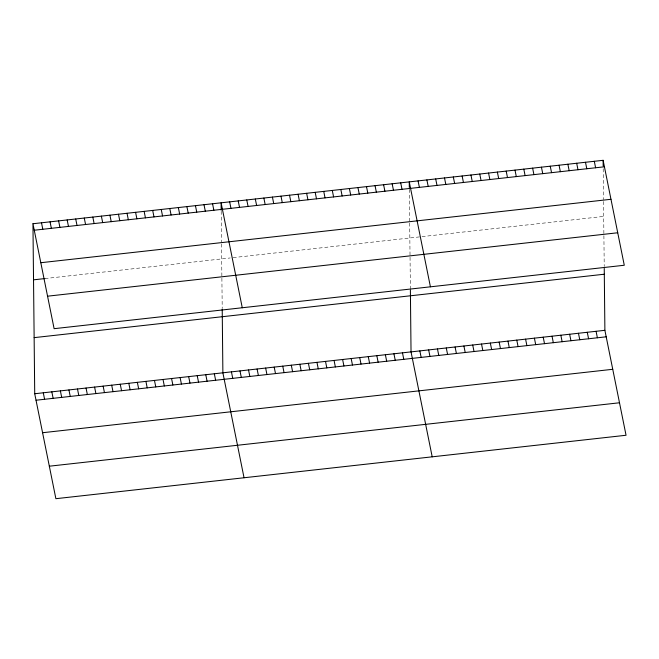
<?xml version="1.0" encoding="UTF-8"?>
<svg xmlns="http://www.w3.org/2000/svg" width="659" height="659" viewBox="0 0 659 659"><rect width="100%" height="100%" fill="white"/><g stroke="black" fill="none" stroke-linecap="round" stroke-linejoin="round"><path stroke-width="0.49" stroke-dasharray="3.29 2.47" d="M44.936 278.568L230.246 257.957M233.097 257.636L603.702 216.416M603.199 168.72L603.52 199.578M603.545 201.448L603.883 233.756M603.899 235.683L604.221 266.508M409.338 189.355L409.667 221.144M409.684 223.014L410.022 255.321M410.046 257.241L410.376 289.037M221.193 211.218L221.515 242.075M221.531 243.945L221.869 276.245M221.894 278.172L222.207 308.041"/><path stroke-width="0.99" d="M32.95 223.739L603.117 160.31L624.279 265.256L54.112 328.684L32.95 223.739L34.721 393.744L55.883 498.69L626.05 435.261L604.888 330.316L604.245 268.435M34.26 230.222L604.418 166.793M40.809 262.719L610.975 199.29M33.535 279.836L44.936 278.568M47.563 296.188L617.722 232.767M34.136 337.639L604.303 274.218M34.721 393.744L604.888 330.316M36.031 400.235L606.198 336.807M42.588 432.724L612.746 369.295M49.334 466.201L619.501 402.773M594.303 161.29L595.612 167.773M585.489 162.271L586.798 168.753M576.683 163.251L577.984 169.734M567.869 164.231L569.178 170.714M596.074 331.296L597.384 337.787M559.054 165.211L560.364 171.694M587.268 332.276L588.578 338.767M550.24 166.192L551.55 172.674M578.454 333.256L579.763 339.747M541.434 167.172L542.744 173.655M569.64 334.237L570.949 340.728M532.62 168.152L533.93 174.635M560.834 335.217L562.135 341.708M523.806 169.132L525.116 175.615M552.02 336.197L553.329 342.688M515 170.113L516.31 176.596M543.205 337.177L544.515 343.668M506.186 171.093L507.496 177.576M534.4 338.158L535.701 344.649M497.372 172.073L498.682 178.556M525.585 339.138L526.895 345.629M488.566 173.053L489.868 179.536M516.771 340.118L518.081 346.609M479.752 174.034L481.062 180.517M507.957 341.098L509.267 347.59M470.938 175.014L472.248 181.497M499.151 342.079L500.461 348.57M462.132 175.994L463.434 182.477M490.337 343.059L491.647 349.55M453.318 176.974L454.628 183.457M481.523 344.039L482.833 350.53M444.504 177.955L445.814 184.438M472.717 345.019L474.019 351.511M435.69 178.935L436.999 185.418M463.903 346L465.213 352.491M426.884 179.915L428.193 186.398M455.089 346.98L456.399 353.471M418.07 180.895L419.379 187.378M446.283 347.96L447.585 354.451M430.418 286.822L409.255 181.876L409.313 187.486M437.469 348.94L438.779 355.432M400.705 182.823L402.015 189.314M428.655 349.921L429.965 356.412M392.154 183.779L393.464 190.262M419.841 350.901L421.15 357.392M383.604 184.726L384.905 191.217M432.197 456.827L411.035 351.881L410.384 290.001M375.045 185.681L376.355 192.164M402.484 352.837L403.786 359.32M366.495 186.629L367.804 193.12M393.925 353.784L395.235 360.275M357.944 187.584L359.254 194.067M385.375 354.74L386.685 361.223M349.394 188.532L350.703 195.023M376.824 355.687L378.134 362.178M340.835 189.487L342.145 195.97M368.274 356.643L369.575 363.125M332.284 190.435L333.594 196.926M359.715 357.59L361.025 364.081M323.734 191.39L325.044 197.873M351.165 358.545L352.474 365.028M315.183 192.337L316.493 198.829M342.614 359.493L343.924 365.984M306.633 193.293L307.934 199.776M334.064 360.448L335.365 366.931M298.074 194.24L299.384 200.731M325.505 361.396L326.815 367.887M289.523 195.196L290.833 201.679M316.954 362.351L318.264 368.834M280.973 196.143L282.283 202.634M308.404 363.298L309.714 369.79M272.422 197.099L273.724 203.582M299.853 364.254L301.163 370.737M263.864 198.046L265.173 204.537M291.303 365.201L292.604 371.692M255.313 199.002L256.623 205.484M282.744 366.157L284.054 372.64M246.763 199.949L248.072 206.44M274.193 367.104L275.503 373.595M238.212 200.904L239.514 207.387M265.643 368.06L266.953 374.543M229.653 201.852L230.963 208.343M257.092 369.007L258.394 375.498M242.265 307.753L221.103 202.807L221.185 210.287M248.534 369.963L249.843 376.446M212.552 203.755L213.862 210.246M239.983 370.91L241.293 377.401M204.002 204.71L205.311 211.193M231.433 371.865L232.742 378.348M195.443 205.657L196.753 212.149M244.044 477.759L222.882 372.813L222.215 309.005M186.892 206.613L188.202 213.096M214.323 373.76L215.633 380.251M178.342 207.56L179.652 214.051M205.773 374.716L207.083 381.207M169.791 208.516L171.101 214.999M197.222 375.663L198.532 382.154M161.241 209.463L162.542 215.954M188.672 376.618L189.981 383.11M152.682 210.419L153.992 216.902M180.113 377.566L181.423 384.057M144.132 211.366L145.441 217.857M171.562 378.521L172.872 385.013M135.581 212.322L136.891 218.804M163.012 379.469L164.322 385.96M127.03 213.269L128.332 219.76M154.461 380.424L155.771 386.915M118.472 214.224L119.781 220.707M145.911 381.372L147.212 387.863M109.921 215.172L111.231 221.663M137.352 382.327L138.662 388.818M101.371 216.127L102.68 222.61M128.802 383.274L130.111 389.766M92.82 217.075L94.122 223.566M120.251 384.23L121.561 390.721M84.261 218.03L85.571 224.513M111.7 385.177L113.002 391.668M75.711 218.977L77.021 225.469M103.142 386.133L104.451 392.624M67.16 219.933L68.47 226.416M94.591 387.08L95.901 393.571M58.61 220.88L59.92 227.371M86.041 388.036L87.35 394.527M50.051 221.836L51.361 228.319M77.49 388.983L78.792 395.474M41.501 222.783L42.81 229.274M68.931 389.939L70.241 396.43M60.381 390.886L61.691 397.377M51.83 391.841L53.14 398.333M43.28 392.789L44.59 399.28M603.117 160.31L603.174 165.92"/></g></svg>
